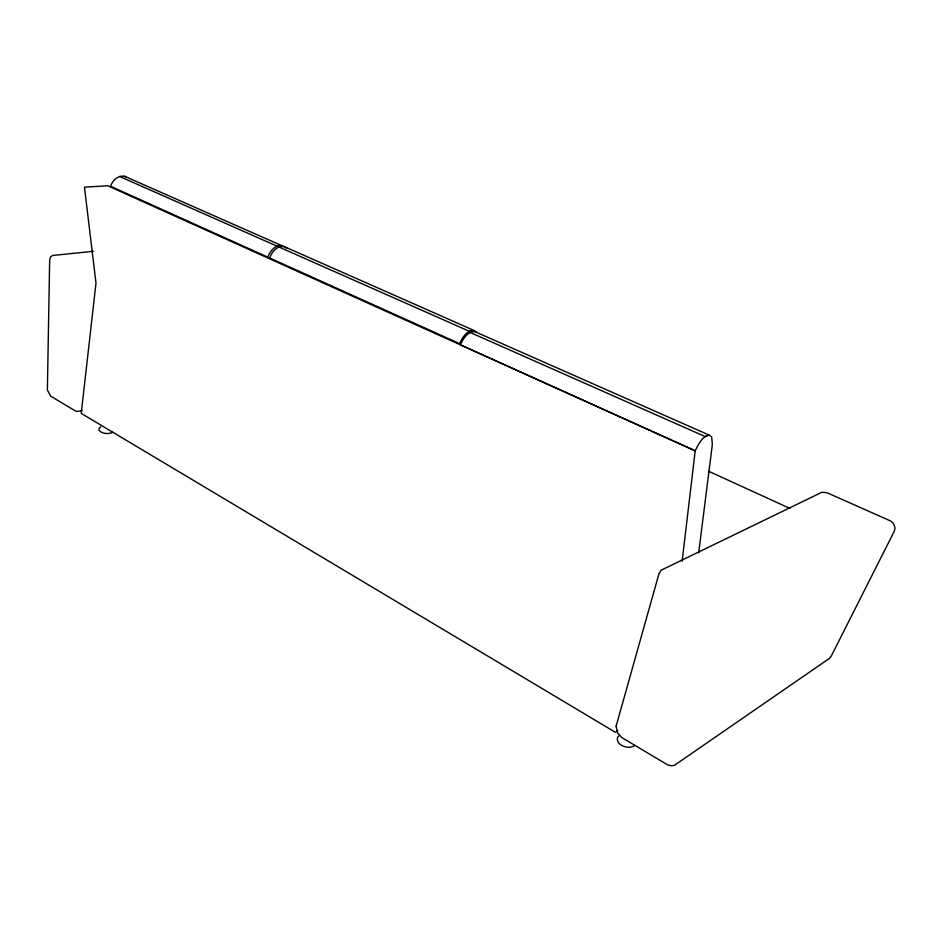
<?xml version="1.0" encoding="UTF-8"?>
<svg xmlns="http://www.w3.org/2000/svg" width="942" height="942" viewBox="0 0 942 942"><rect width="100%" height="100%" fill="white"/><g stroke="black" fill="none" stroke-linecap="round" stroke-linejoin="round"><path stroke-width="1.41" d="M682.138 561.232L695.196 450.806C698.293 444.754 701.743 436.617 709.079 435.074L711.622 436.805L712.364 444.341L698.67 552.907M100.641 426.761L99.063 428.728L98.992 430.282C102.172 433.944 108.636 434.415 112.804 432.225M634.755 745.31C629.456 750.185 614.902 745.228 617.681 737.103L618.706 736.149M476.287 332.126L474.662 331.537C467.279 331.725 463.064 338.861 460.414 344.854L695.196 450.806L107.741 185.751L84.474 187.175L95.99 283.106L81.224 413.385L615.279 732.228L617.716 730.721M287.11 248.488L283.672 246.463C276.654 245.827 271.861 252.103 269.553 257.943L459.684 343.677C462.016 337.519 469.693 326.109 476.97 332.302M126.287 176.919C119.375 173.846 112.64 179.969 110.567 186.269L267.728 257.119C270.001 251.019 276.371 243.142 283.636 246.333L473.897 330.395L469.399 331.313L278.938 247.004M82.036 410.559L77.173 411.501L75.419 410.983L50.691 396.146L47.371 390.047L49.667 259.839L50.633 256.895L52.528 255.494L93.352 251.302M124.415 176.201L281.846 245.662L277.113 246.192L119.587 176.472M474.662 331.537L709.196 435.11L705.169 436.582L470.152 332.455M708.572 471.212L789.891 508.421M616.127 726.094L617.669 733.17L622.003 737.68L667.607 764.857L671.128 765.799L674.401 765.351L829.384 658.423L831.233 656.138L894.182 531.441C896.183 527.414 893.746 522.327 889.766 520.596L827.052 492.76L821.907 492.254L661.272 570.134L658.905 573.949L616.127 726.094"/></g></svg>
